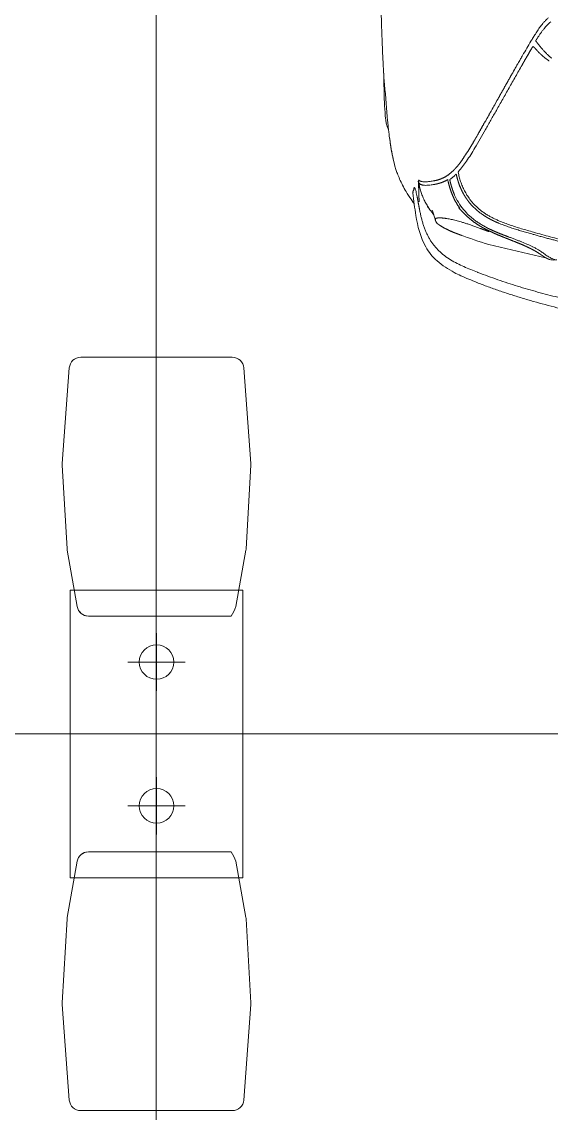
# Model space of a CAD drawing. Extents: x -1286 to 34975, y -230 to 6637.
# Drawn here: x 33551.1 to 33643.1, y 1841.1 to 2030.9 of the extents above; entities that cross this region are included whole.
import ezdxf
from ezdxf.xclip import XClip

# ---------------------------------------------------------------- set-up
doc = ezdxf.new("R2010")
doc.units = 0
doc.header["$LTSCALE"] = 20
doc.header["$XCLIPFRAME"] = 0
doc.layers.get('0').update_dxf_attribs({"color": 9, "lineweight": 9})
for name, color, linetype, lineweight in [('04', 9, 'Continuous', 9), ('06C', 9, 'Continuous', 9), ('06D', 9, 'Continuous', 9)]:
    doc.layers.add(name, color=color, linetype=linetype, lineweight=lineweight)

# ---------------------------------------------------------------- blocks, each defined once
blk = doc.blocks.new('p-araba-polo')
for p, q in [((3.7514, -0.624), (3.7743, -0.5251)), ((3.7299, -0.546), (3.7299, -0.546)), ((3.4392, -0.5659), (3.4392, -0.5659)), ((3.6419, -0.7275), (3.6419, -0.7275)), ((3.4804, -0.8048), (3.4804, -0.8048))]:
    blk.add_line(p, q)
at = {"flags": 128}
for points in [[(3.7308, -0.6835), (3.732, -0.6804), (3.7332, -0.6772), (3.7345, -0.6739)], [(3.6558, -0.7538), (3.6563, -0.7542), (3.6566, -0.7545), (3.6574, -0.7549)], [(3.6574, -0.7549), (3.6583, -0.7553), (3.6593, -0.7556), (3.6605, -0.7556)]]:
    blk.add_lwpolyline(points, dxfattribs=at)
for points, degree, knots in [([(3.8968, 0), (3.8968, -0.0121), (3.8967, -0.0363), (3.8959, -0.0725), (3.8947, -0.1088), (3.893, -0.145), (3.8908, -0.1812), (3.888, -0.2174), (3.8847, -0.2535), (3.8808, -0.2896), (3.8764, -0.3256), (3.8712, -0.3615), (3.8654, -0.3973), (3.8588, -0.4329), (3.8515, -0.4685), (3.8433, -0.5038), (3.8341, -0.5389), (3.824, -0.5737), (3.8128, -0.6082), (3.8043, -0.6309), (3.8001, -0.6422)], 3, [0, 0, 0, 0, 0.055558, 0.111113, 0.166668, 0.222224, 0.277781, 0.333337, 0.388894, 0.44445, 0.500005, 0.55556, 0.611116, 0.666671, 0.722227, 0.777783, 0.833339, 0.888892, 0.944445, 1, 1, 1, 1]), ([(3.8174, -0.6444), (3.8199, -0.638), (3.8249, -0.6251), (3.8318, -0.6056), (3.8384, -0.5859), (3.8446, -0.566), (3.8505, -0.5459), (3.856, -0.5257), (3.8613, -0.5053), (3.8662, -0.4849), (3.8708, -0.4643), (3.8752, -0.4435), (3.8792, -0.4228), (3.883, -0.4019), (3.8866, -0.3809), (3.8899, -0.3599), (3.893, -0.3389), (3.8958, -0.3178), (3.8985, -0.2966), (3.9009, -0.2755), (3.9031, -0.2543), (3.9051, -0.2331), (3.9069, -0.2119), (3.9086, -0.1907), (3.91, -0.1695), (3.9113, -0.1483), (3.9123, -0.1271), (3.9133, -0.1059), (3.914, -0.0847), (3.9146, -0.0635), (3.915, -0.0423), (3.9152, -0.0212), (3.9153, -0.007), (3.9153, 0)], 3, [0, 0, 0, 0, 0.031503, 0.063111, 0.094824, 0.126637, 0.158547, 0.190546, 0.222628, 0.254786, 0.287011, 0.319297, 0.351636, 0.384021, 0.416445, 0.448899, 0.481372, 0.513858, 0.546357, 0.578861, 0.611362, 0.643854, 0.676332, 0.708795, 0.741239, 0.773662, 0.806063, 0.838441, 0.870794, 0.903125, 0.935433, 0.967723, 1, 1, 1, 1]), ([(3.7299, -0.546), (3.7326, -0.5363), (3.7381, -0.5169), (3.7456, -0.4876), (3.7529, -0.4583), (3.7597, -0.4288), (3.7661, -0.3992), (3.7721, -0.3696), (3.7777, -0.3398), (3.7828, -0.31), (3.7875, -0.2801), (3.7918, -0.2501), (3.7957, -0.2201), (3.7992, -0.19), (3.8022, -0.1598), (3.8038, -0.1397), (3.8047, -0.1296)], 3, [0, 0, 0, 0, 0.071461, 0.142913, 0.214376, 0.285822, 0.357282, 0.428734, 0.500167, 0.571583, 0.64299, 0.714393, 0.785796, 0.857198, 0.928599, 1, 1, 1, 1]), ([(3.7735, -0.5185), (3.774, -0.5176), (3.7749, -0.5159), (3.7763, -0.5127), (3.777, -0.5104), (3.7773, -0.5088)], 3, [0, 0, 0, 0, 0.253002, 0.505984, 1, 1, 1, 1]), ([(3.3572, -0.5202), (3.3577, -0.5208), (3.3587, -0.522), (3.3608, -0.5242), (3.3635, -0.5269), (3.367, -0.5299), (3.3705, -0.5327), (3.3741, -0.5354), (3.379, -0.5388), (3.3828, -0.5413), (3.3853, -0.5429)], 3, [0, 0, 0, 0, 0.060335, 0.124578, 0.249278, 0.374233, 0.499321, 0.624409, 0.749543, 1, 1, 1, 1]), ([(3.3918, -0.5389), (3.3904, -0.5381), (3.3878, -0.5363), (3.3839, -0.5336), (3.38, -0.5308), (3.3763, -0.528), (3.3729, -0.5252), (3.3698, -0.5223), (3.3668, -0.5193), (3.365, -0.517), (3.3641, -0.5159)], 3, [0, 0, 0, 0, 0.135189, 0.270177, 0.404927, 0.539624, 0.654876, 0.770059, 0.885089, 1, 1, 1, 1]), ([(3.4273, -0.5145), (3.4262, -0.5159), (3.4239, -0.5188), (3.4208, -0.522), (3.4183, -0.5245), (3.4164, -0.5263), (3.4145, -0.5281), (3.4126, -0.5298), (3.4107, -0.5315), (3.4088, -0.5331), (3.4068, -0.5347), (3.4049, -0.5363), (3.403, -0.5378), (3.4015, -0.539), (3.4005, -0.5397), (3.4, -0.5401), (3.3996, -0.5405), (3.3991, -0.5408), (3.3986, -0.5412), (3.3981, -0.5416), (3.3976, -0.542), (3.3973, -0.5422), (3.3971, -0.5423)], 3, [0, 0, 0, 0, 0.127806, 0.254933, 0.318226, 0.381331, 0.444235, 0.506923, 0.569381, 0.631599, 0.69357, 0.755292, 0.816773, 0.878031, 0.893313, 0.908584, 0.923844, 0.939093, 0.954332, 0.969563, 0.984785, 1, 1, 1, 1]), ([(3.767, -0.5281), (3.7664, -0.5289), (3.7652, -0.5307), (3.763, -0.5338), (3.7607, -0.5375), (3.7581, -0.5419), (3.7563, -0.5454), (3.7554, -0.5472)], 3, [0, 0, 0, 0, 0.200624, 0.400934, 0.600937, 0.800584, 1, 1, 1, 1]), ([(3.7735, -0.5185), (3.773, -0.5194), (3.7719, -0.5212), (3.7697, -0.5243), (3.7679, -0.5268), (3.767, -0.5281)], 3, [0, 0, 0, 0, 0.333348, 0.666684, 1, 1, 1, 1]), ([(3.3853, -0.5429), (3.3873, -0.5442), (3.3915, -0.5467), (3.3997, -0.5518), (3.4101, -0.5579), (3.4204, -0.5638), (3.4274, -0.5679), (3.4315, -0.5702), (3.4335, -0.5714), (3.4347, -0.5721)], 3, [0, 0, 0, 0, 0.124906, 0.24985, 0.49985, 0.749925, 0.874966, 0.92498, 1, 1, 1, 1]), ([(3.403, -0.5378), (3.403, -0.5378), (3.403, -0.5378), (3.403, -0.5378), (3.403, -0.5378), (3.403, -0.5378), (3.403, -0.5378)], 3, [0, 0, 0, 0, 1, 1, 1, 1, 1, 1, 1]), ([(3.403, -0.5378), (3.403, -0.5378), (3.403, -0.5378), (3.403, -0.5378), (3.403, -0.5378), (3.403, -0.5378), (3.403, -0.5378), (3.403, -0.5378), (3.403, -0.5378), (3.403, -0.5378), (3.403, -0.5378), (3.403, -0.5378), (3.403, -0.5378), (3.403, -0.5378), (3.403, -0.5378)], 7, [0, 0, 0, 0, 0, 0, 0, 0, 1, 1, 1, 1, 1, 1, 1, 1, 1, 1, 1, 1, 1, 1, 1]), ([(3.4092, -0.5441), (3.4087, -0.5445), (3.4078, -0.5452), (3.4071, -0.5465), (3.4076, -0.5476), (3.4085, -0.5481), (3.4089, -0.5484)], 3, [0, 0, 0, 0, 0.263807, 0.500052, 0.736261, 1, 1, 1, 1]), ([(3.4089, -0.5484), (3.414, -0.5514), (3.4241, -0.5573), (3.4341, -0.563), (3.4392, -0.5659)], 3, [0, 0, 0, 0, 0.499997, 1, 1, 1, 1]), ([(3.7106, -0.6052), (3.7118, -0.6022), (3.7143, -0.5961), (3.7176, -0.5868), (3.7208, -0.5771), (3.7239, -0.567), (3.7269, -0.5566), (3.7289, -0.5496), (3.7299, -0.546)], 3, [0, 0, 0, 0, 0.155616, 0.31525, 0.479141, 0.64759, 0.821014, 1, 1, 1, 1]), ([(3.7141, -0.6071), (3.7152, -0.6043), (3.7175, -0.5987), (3.7205, -0.5902), (3.7234, -0.5816), (3.7261, -0.573), (3.7287, -0.5643), (3.7312, -0.5556), (3.7328, -0.5498), (3.7337, -0.5469)], 3, [0, 0, 0, 0, 0.14264, 0.285361, 0.428172, 0.571059, 0.714003, 0.856988, 1, 1, 1, 1]), ([(3.4212, -0.5643), (3.4212, -0.5643), (3.4212, -0.5643), (3.4212, -0.5643), (3.4212, -0.5643), (3.4212, -0.5643), (3.4212, -0.5643)], 3, [0, 0, 0, 0, 1, 1, 1, 1, 1, 1, 1]), ([(3.4212, -0.5643), (3.4212, -0.5643), (3.4212, -0.5643), (3.4212, -0.5643), (3.4212, -0.5643), (3.4212, -0.5643), (3.4212, -0.5643)], 3, [0, 0, 0, 0, 1, 1, 1, 1, 1, 1, 1]), ([(3.4392, -0.5659), (3.4459, -0.5697), (3.4593, -0.5774), (3.4791, -0.5886), (3.4988, -0.5997), (3.5116, -0.607), (3.5181, -0.6106)], 3, [0, 0, 0, 0, 0.250005, 0.499995, 0.750003, 1, 1, 1, 1]), ([(3.7468, -0.5666), (3.7461, -0.5684), (3.7447, -0.5719), (3.7426, -0.5774), (3.7405, -0.583), (3.7391, -0.5868), (3.7384, -0.5887)], 3, [0, 0, 0, 0, 0.249816, 0.499724, 0.749781, 1, 1, 1, 1]), ([(3.4347, -0.5721), (3.4414, -0.5759), (3.4547, -0.5834), (3.4744, -0.5945), (3.4939, -0.6055), (3.5066, -0.6127), (3.513, -0.6162)], 3, [0, 0, 0, 0, 0.250088, 0.500081, 0.750046, 1, 1, 1, 1]), ([(3.6746, -0.6553), (3.6762, -0.654), (3.6794, -0.6513), (3.6839, -0.647), (3.6882, -0.6424), (3.6922, -0.6376), (3.6959, -0.6326), (3.6993, -0.6274), (3.7024, -0.622), (3.7054, -0.6165), (3.7081, -0.6109), (3.7098, -0.6071), (3.7106, -0.6052)], 3, [0, 0, 0, 0, 0.099992, 0.199992, 0.299988, 0.399982, 0.499978, 0.599981, 0.699987, 0.79999, 0.899989, 1, 1, 1, 1]), ([(3.513, -0.6162), (3.5186, -0.6194), (3.5299, -0.6257), (3.5464, -0.6351), (3.5626, -0.6443), (3.573, -0.6504), (3.5782, -0.6534)], 3, [0, 0, 0, 0, 0.250068, 0.500042, 0.750043, 1, 1, 1, 1]), ([(3.5181, -0.6106), (3.5237, -0.6138), (3.535, -0.6202), (3.5515, -0.6295), (3.5678, -0.6388), (3.5782, -0.6449), (3.5834, -0.648)], 3, [0, 0, 0, 0, 0.250003, 0.500002, 0.750004, 1, 1, 1, 1]), ([(3.7233, -0.6248), (3.7222, -0.6269), (3.72, -0.6311), (3.7164, -0.6372), (3.7126, -0.6433), (3.7098, -0.6471), (3.7084, -0.649)], 3, [0, 0, 0, 0, 0.250171, 0.500217, 0.75015, 1, 1, 1, 1]), ([(3.6769, -0.6587), (3.6787, -0.6573), (3.6822, -0.6544), (3.6872, -0.6496), (3.6918, -0.6446), (3.6961, -0.6393), (3.6987, -0.6355), (3.7, -0.6336)], 3, [0, 0, 0, 0, 0.199996, 0.399992, 0.599991, 0.799994, 1, 1, 1, 1]), ([(3.7233, -0.6387), (3.7225, -0.6408), (3.7209, -0.645), (3.7187, -0.6513), (3.7166, -0.6574), (3.7147, -0.6635), (3.7135, -0.6673), (3.7129, -0.6693)], 3, [0, 0, 0, 0, 0.200275, 0.400507, 0.60049, 0.800241, 1, 1, 1, 1]), ([(3.7997, -0.6433), (3.7981, -0.6473), (3.7949, -0.6553), (3.7899, -0.6672), (3.7844, -0.6789), (3.7781, -0.6903), (3.7708, -0.7011), (3.765, -0.7075), (3.7621, -0.7107)], 3, [0, 0, 0, 0, 0.166182, 0.332514, 0.49905, 0.665821, 0.832816, 1, 1, 1, 1]), ([(3.7799, -0.7136), (3.7879, -0.7046), (3.7968, -0.6908), (3.8082, -0.6672), (3.8136, -0.654), (3.8172, -0.6448)], 3, [0, 0, 0, 0, 0.458817, 0.622395, 1, 1, 1, 1]), ([(3.5782, -0.6534), (3.5821, -0.6558), (3.5899, -0.6605), (3.5971, -0.6652), (3.6007, -0.6676)], 3, [0, 0, 0, 0, 0.500144, 1, 1, 1, 1]), ([(3.5834, -0.648), (3.5874, -0.6504), (3.5954, -0.6552), (3.6027, -0.66), (3.6063, -0.6624)], 3, [0, 0, 0, 0, 0.500076, 1, 1, 1, 1]), ([(3.6063, -0.6624), (3.6096, -0.6647), (3.6161, -0.6692), (3.6216, -0.6739), (3.6243, -0.6762)], 3, [0, 0, 0, 0, 0.500136, 1, 1, 1, 1]), ([(3.6278, -0.6766), (3.6305, -0.676), (3.6359, -0.6747), (3.644, -0.6721), (3.652, -0.6689), (3.6599, -0.6651), (3.6675, -0.6606), (3.6722, -0.6571), (3.6746, -0.6553)], 3, [0, 0, 0, 0, 0.159308, 0.322994, 0.489699, 0.658429, 0.828591, 1, 1, 1, 1]), ([(3.7084, -0.649), (3.7071, -0.6507), (3.7044, -0.6541), (3.7001, -0.6589), (3.6955, -0.6634), (3.6922, -0.6662), (3.6906, -0.6677)], 3, [0, 0, 0, 0, 0.250005, 0.500006, 0.750004, 1, 1, 1, 1]), ([(3.6243, -0.6762), (3.6245, -0.6764), (3.6249, -0.6768), (3.6263, -0.6769), (3.6273, -0.6767), (3.6278, -0.6766)], 3, [0, 0, 0, 0, 0.33657, 0.664105, 1, 1, 1, 1]), ([(3.6289, -0.6804), (3.631, -0.6799), (3.6352, -0.679), (3.6415, -0.6772), (3.6476, -0.6751), (3.6516, -0.6734), (3.6536, -0.6726)], 3, [0, 0, 0, 0, 0.250006, 0.500007, 0.750006, 1, 1, 1, 1]), ([(3.6843, -0.6769), (3.685, -0.6764), (3.6864, -0.6754), (3.6877, -0.6744), (3.6884, -0.6739)], 3, [0, 0, 0, 0, 0.500012, 1, 1, 1, 1]), ([(3.7129, -0.6693), (3.7124, -0.6709), (3.7114, -0.674), (3.7102, -0.6786), (3.709, -0.6829), (3.708, -0.6871), (3.7072, -0.691), (3.7065, -0.6948), (3.7062, -0.697), (3.706, -0.6982)], 3, [0, 0, 0, 0, 0.143178, 0.285809, 0.428387, 0.571114, 0.714004, 0.856981, 1, 1, 1, 1]), ([(3.7311, -0.6828), (3.7305, -0.6842), (3.7293, -0.687), (3.7276, -0.691), (3.7259, -0.6947), (3.7243, -0.6981), (3.7227, -0.7012), (3.7212, -0.7039), (3.7197, -0.7063), (3.7188, -0.7076), (3.7184, -0.7083)], 3, [0, 0, 0, 0, 0.125001, 0.250002, 0.375002, 0.500002, 0.625002, 0.750002, 0.875001, 1, 1, 1, 1]), ([(3.7349, -0.6727), (3.7343, -0.6745), (3.733, -0.6779), (3.7317, -0.6811), (3.7311, -0.6828)], 3, [0, 0, 0, 0, 0.495547, 1, 1, 1, 1]), ([(3.6381, -0.6911), (3.6372, -0.6899), (3.6354, -0.6874), (3.6331, -0.6849), (3.632, -0.6836)], 3, [0, 0, 0, 0, 0.500029, 1, 1, 1, 1]), ([(3.706, -0.6982), (3.706, -0.6982), (3.706, -0.6982), (3.706, -0.6982), (3.706, -0.6982), (3.706, -0.6982), (3.706, -0.6982)], 3, [0, 0, 0, 0, 1, 1, 1, 1.000001, 1.000001, 1.000001, 1.000001]), ([(3.6409, -0.7204), (3.6411, -0.7217), (3.6415, -0.7242), (3.6417, -0.7264), (3.6419, -0.7275)], 3, [0, 0, 0, 0, 0.500012, 1, 1, 1, 1]), ([(3.6479, -0.7254), (3.6478, -0.7244), (3.6475, -0.7224), (3.6472, -0.72), (3.647, -0.7189)], 3, [0, 0, 0, 0, 0.499774, 1, 1, 1, 1]), ([(3.6848, -0.7302), (3.6849, -0.7301), (3.6905, -0.7267), (3.695, -0.7233), (3.6988, -0.7202), (3.6995, -0.7196)], 3, [0, 0, 0, 0, 0.284317, 0.878632, 1, 1, 1, 1]), ([(3.7009, -0.7505), (3.7197, -0.7475), (3.7493, -0.7404), (3.773, -0.7216), (3.7799, -0.7136)], 3, [0, 0, 0, 0, 0.646551, 1, 1, 1, 1]), ([(3.7056, -0.7145), (3.7057, -0.7149), (3.7061, -0.7158), (3.7068, -0.7165), (3.7077, -0.7169), (3.7085, -0.7168), (3.709, -0.7167), (3.7091, -0.7166)], 3, [0, 0, 0, 0, 0.235288, 0.470581, 0.705875, 0.941175, 1, 1, 1, 1]), ([(3.7089, -0.7167), (3.7101, -0.7164), (3.7141, -0.7146), (3.7152, -0.7128), (3.7174, -0.7102)], 3, [0, 0, 0, 0, 0.136101, 1, 1, 1, 1]), ([(3.7621, -0.7107), (3.7607, -0.7121), (3.7579, -0.7149), (3.7533, -0.7188), (3.7485, -0.7224), (3.7436, -0.7257), (3.7384, -0.7286), (3.7331, -0.7313), (3.7294, -0.7329), (3.7276, -0.7337)], 3, [0, 0, 0, 0, 0.142965, 0.285982, 0.428979, 0.571915, 0.714754, 0.857457, 1, 1, 1, 1]), ([(3.642, -0.7397), (3.6418, -0.7402), (3.6416, -0.7414), (3.6411, -0.7429), (3.6404, -0.7444), (3.6396, -0.7453), (3.6392, -0.7457)], 3, [0, 0, 0, 0, 0.221287, 0.461031, 0.720285, 1, 1, 1, 1]), ([(3.6419, -0.7275), (3.642, -0.7284), (3.6422, -0.7303), (3.6423, -0.7328), (3.6424, -0.7353), (3.6423, -0.7376), (3.6421, -0.739), (3.642, -0.7397)], 3, [0, 0, 0, 0, 0.160277, 0.337825, 0.535128, 0.754926, 1, 1, 1, 1]), ([(3.6431, -0.7458), (3.6458, -0.7452), (3.6511, -0.7441), (3.659, -0.742), (3.6667, -0.7393), (3.6742, -0.7361), (3.6815, -0.7323), (3.6868, -0.729), (3.6897, -0.727), (3.6903, -0.7266)], 3, [0, 0, 0, 0, 0.158644, 0.317513, 0.476648, 0.636014, 0.795575, 0.955312, 1, 1, 1, 1]), ([(3.6454, -0.7442), (3.6457, -0.7438), (3.6464, -0.743), (3.6472, -0.7415), (3.6477, -0.7399), (3.648, -0.7386), (3.6481, -0.7379)], 3, [0, 0, 0, 0, 0.25, 0.5, 0.75, 1, 1, 1, 1]), ([(3.6481, -0.7379), (3.6483, -0.7365), (3.6487, -0.7335), (3.6482, -0.7285), (3.648, -0.7261)], 3, [0, 0, 0, 0, 0.499729, 1, 1, 1, 1]), ([(3.6797, -0.7331), (3.6797, -0.7331), (3.6797, -0.7331), (3.6797, -0.7331), (3.6797, -0.7331), (3.6797, -0.7331), (3.6797, -0.7331), (3.6797, -0.7331), (3.6797, -0.7331), (3.6797, -0.7331), (3.6797, -0.7331), (3.6797, -0.7331), (3.6797, -0.7331)], 6, [0, 0, 0, 0, 0, 0, 0, 1, 1, 1, 1, 1, 1, 1, 1, 1, 1, 1, 1, 1]), ([(3.6797, -0.7331), (3.6797, -0.7331), (3.6797, -0.7331), (3.6797, -0.7331), (3.6797, -0.7331), (3.6797, -0.7331), (3.6797, -0.7331), (3.6797, -0.7331), (3.6797, -0.7331), (3.6797, -0.7331), (3.6797, -0.7331), (3.6797, -0.7331), (3.6797, -0.7331)], 6, [0, 0, 0, 0, 0, 0, 0, 1, 1, 1, 1, 1, 1, 1, 1, 1, 1, 1, 1, 1]), ([(3.7276, -0.7337), (3.7256, -0.7345), (3.7215, -0.7361), (3.7152, -0.7382), (3.7088, -0.7401), (3.7024, -0.7417), (3.6959, -0.7431), (3.6916, -0.744), (3.6894, -0.7444)], 3, [0, 0, 0, 0, 0.166659, 0.333321, 0.499987, 0.666656, 0.833327, 1, 1, 1, 1]), ([(3.7312, -0.7322), (3.7312, -0.7322), (3.7312, -0.7322), (3.7312, -0.7322), (3.7312, -0.7322), (3.7312, -0.7322), (3.7312, -0.7322), (3.7312, -0.7322), (3.7312, -0.7322)], 3, [0, 0, 0, 0, 0.25, 0.5, 1, 1, 1, 1, 1, 1, 1]), ([(3.63, -0.7819), (3.6367, -0.7793), (3.6464, -0.775), (3.6606, -0.7668), (3.6723, -0.7592), (3.6777, -0.7555), (3.6807, -0.7535), (3.6809, -0.7534)], 3, [0, 0, 0, 0, 0.436591, 0.634385, 0.751254, 0.983784, 1, 1, 1, 1]), ([(3.6423, -0.746), (3.6423, -0.746), (3.6424, -0.7459), (3.6429, -0.7458), (3.6431, -0.7458)], 3, [0, 0, 0, 0, 0.500528, 1, 1, 1, 1]), ([(3.6442, -0.7453), (3.6444, -0.7451), (3.6449, -0.7448), (3.6452, -0.7444), (3.6454, -0.7442)], 3, [0, 0, 0, 0, 0.499449, 1, 1, 1, 1]), ([(3.6446, -0.7452), (3.6444, -0.7453), (3.6442, -0.7453), (3.6442, -0.7453), (3.6442, -0.7453)], 3, [0, 0, 0, 0, 0.4918, 1, 1, 1, 1]), ([(3.6684, -0.7483), (3.6668, -0.7486), (3.6637, -0.7493), (3.6595, -0.7502), (3.6562, -0.7511), (3.6538, -0.752), (3.6529, -0.7524), (3.6525, -0.7527)], 3, [0, 0, 0, 0, 0.243786, 0.487231, 0.658342, 0.829202, 1, 1, 1, 1]), ([(3.6589, -0.7419), (3.6589, -0.7419), (3.6589, -0.7419), (3.6589, -0.7419), (3.6589, -0.7419), (3.6589, -0.7419), (3.6589, -0.7419)], 3, [0, 0, 0, 0, 1, 1, 1, 1.000001, 1.000001, 1.000001, 1.000001]), ([(3.6621, -0.7555), (3.6621, -0.7555), (3.6621, -0.7555), (3.6621, -0.7555), (3.6621, -0.7555), (3.6621, -0.7555), (3.6621, -0.7555), (3.6621, -0.7555), (3.6621, -0.7555), (3.6621, -0.7555), (3.6621, -0.7555)], 5, [0, 0, 0, 0, 0, 0, 1, 1, 1, 1, 1, 1, 1, 1, 1, 1, 1]), ([(3.6634, -0.7404), (3.6634, -0.7404), (3.6634, -0.7404), (3.6634, -0.7404), (3.6634, -0.7404), (3.6634, -0.7404), (3.6634, -0.7404), (3.6634, -0.7404), (3.6634, -0.7404), (3.6634, -0.7404), (3.6634, -0.7404), (3.6634, -0.7404), (3.6634, -0.7404), (3.6634, -0.7404), (3.6634, -0.7404)], 7, [0, 0, 0, 0, 0, 0, 0, 0, 1, 1, 1, 1, 1, 1, 1, 1.000001, 1.000001, 1.000001, 1.000001, 1.000001, 1.000001, 1.000001, 1.000001]), ([(3.4924, -0.8031), (3.496, -0.8029), (3.5031, -0.8024), (3.5136, -0.8016), (3.5237, -0.8008), (3.5336, -0.8), (3.5432, -0.799), (3.5524, -0.798), (3.5613, -0.797), (3.5699, -0.7958), (3.5781, -0.7946), (3.5859, -0.7933), (3.5934, -0.7919), (3.5988, -0.7908), (3.6016, -0.7902), (3.6022, -0.7901)], 3, [0, 0, 0, 0, 0.08164, 0.163278, 0.244914, 0.326547, 0.408179, 0.489811, 0.571441, 0.653071, 0.734702, 0.816332, 0.897962, 0.979592, 1, 1, 1, 1]), ([(3.5624, -0.7968), (3.5668, -0.7962), (3.5918, -0.7928), (3.6137, -0.7881), (3.6286, -0.7825), (3.63, -0.7819)], 3, [0, 0, 0, 0, 0.15043, 0.932957, 1, 1, 1, 1]), ([(3.46, -0.8061), (3.4566, -0.8063), (3.4499, -0.8067), (3.4362, -0.8075), (3.4129, -0.8086), (3.3796, -0.8099), (3.339, -0.8111), (3.2984, -0.812), (3.2603, -0.8127), (3.226, -0.8131), (3.193, -0.8134), (3.1656, -0.8135), (3.1487, -0.8134), (3.1435, -0.8134)], 3, [0, 0, 0, 0, 0.03531, 0.070597, 0.141114, 0.269195, 0.390859, 0.518959, 0.640794, 0.737038, 0.833171, 0.948447, 1, 1, 1, 1]), ([(3.4534, -0.8065), (3.4733, -0.8062), (3.5024, -0.8054), (3.5233, -0.8042), (3.533, -0.8032), (3.5394, -0.8022), (3.5462, -0.8005), (3.5507, -0.7987), (3.5521, -0.7981)], 3, [0, 0, 0, 0, 0.418831, 0.714948, 0.835581, 0.907738, 0.972168, 1, 1, 1, 1]), ([(3.4649, -0.8058), (3.4648, -0.8058), (3.4647, -0.8058), (3.4648, -0.8058), (3.4649, -0.8058)], 3, [0, 0, 0, 0, 0.506131, 1, 1, 1, 1]), ([(3.4649, -0.8058), (3.4695, -0.8055), (3.4787, -0.8047), (3.4878, -0.8037), (3.4924, -0.8031)], 3, [0, 0, 0, 0, 0.500005, 1, 1, 1, 1])]:
    blk.add_open_spline(points, degree=degree, knots=knots)
for points, degree in [([(3.7693, -0.4017), (3.7632, -0.431), (3.7565, -0.4602), (3.7494, -0.4892), (3.7418, -0.5181), (3.7337, -0.5469)], 5), ([(3.7778, -0.5161), (3.7787, -0.5118), (3.7785, -0.5089), (3.7779, -0.5057)], 3), ([(3.4092, -0.5441), (3.4141, -0.54), (3.4191, -0.5353), (3.4238, -0.5303), (3.4281, -0.5248), (3.432, -0.5191)], 5), ([(3.7743, -0.5251), (3.7733, -0.527), (3.772, -0.529), (3.7705, -0.531), (3.7688, -0.5334), (3.7668, -0.5363), (3.7644, -0.5402)], 6), ([(3.7666, -0.5287), (3.7667, -0.5287), (3.7667, -0.5287), (3.7667, -0.5286), (3.7667, -0.5286), (3.7667, -0.5286), (3.7667, -0.5286)], 6), ([(3.7666, -0.5287), (3.7666, -0.5287), (3.7666, -0.5287), (3.7666, -0.5287), (3.7666, -0.5287), (3.7666, -0.5287), (3.7666, -0.5287)], 6), ([(3.7775, -0.5177), (3.7771, -0.5191), (3.7766, -0.5206), (3.776, -0.522), (3.7752, -0.5235), (3.7743, -0.5251)], 5), ([(3.7775, -0.5177), (3.7775, -0.5174), (3.7776, -0.5171), (3.7777, -0.5169)], 3), ([(3.3918, -0.5389), (3.3927, -0.5395), (3.3935, -0.5401), (3.3944, -0.5406), (3.3953, -0.5412), (3.3962, -0.5418), (3.3971, -0.5423)], 6), ([(3.3971, -0.5423), (3.3972, -0.5424), (3.3972, -0.5424), (3.3973, -0.5424)], 3), ([(3.3973, -0.5424), (3.3972, -0.5424), (3.3972, -0.5424), (3.3972, -0.5424), (3.3972, -0.5424), (3.3972, -0.5423), (3.3971, -0.5423)], 6), ([(3.4392, -0.5659), (3.4349, -0.5635), (3.4306, -0.561), (3.4262, -0.5585), (3.4219, -0.556), (3.4176, -0.5535), (3.4133, -0.551), (3.4089, -0.5484)], 7), ([(3.7644, -0.5402), (3.7622, -0.5439), (3.7597, -0.5484), (3.7569, -0.5538), (3.7539, -0.5602), (3.7508, -0.5674), (3.7478, -0.5751), (3.7446, -0.5831)], 7), ([(3.7468, -0.5668), (3.7497, -0.5596), (3.7526, -0.5529), (3.7553, -0.5475)], 3), ([(3.7549, -0.5478), (3.755, -0.5478), (3.755, -0.5477), (3.755, -0.5477), (3.755, -0.5477), (3.755, -0.5477), (3.7551, -0.5477)], 6), ([(3.7551, -0.5477), (3.7552, -0.5477), (3.7552, -0.5476), (3.7553, -0.5475), (3.7553, -0.5474), (3.7554, -0.5473), (3.7554, -0.5472)], 6), ([(3.412, -0.559), (3.412, -0.559), (3.412, -0.559), (3.412, -0.559)], 3), ([(3.412, -0.559), (3.412, -0.559), (3.412, -0.559), (3.412, -0.559), (3.412, -0.559), (3.412, -0.559)], 5), ([(3.7464, -0.567), (3.7465, -0.567), (3.7465, -0.567), (3.7465, -0.567), (3.7465, -0.567), (3.7465, -0.567), (3.7466, -0.567)], 6), ([(3.7466, -0.567), (3.7467, -0.5669), (3.7467, -0.5669), (3.7468, -0.5668), (3.7468, -0.5668), (3.7468, -0.5667), (3.7468, -0.5666)], 6), ([(3.513, -0.6162), (3.4939, -0.6055), (3.4745, -0.5946), (3.4547, -0.5835), (3.4347, -0.5721)], 4), ([(3.4561, -0.5842), (3.4561, -0.5842), (3.4561, -0.5842), (3.4561, -0.5842)], 3), ([(3.4561, -0.5842), (3.4561, -0.5842), (3.4561, -0.5842), (3.4561, -0.5842), (3.4561, -0.5842), (3.4561, -0.5842)], 5), ([(3.7446, -0.5831), (3.742, -0.5897), (3.7394, -0.5965), (3.7366, -0.6034), (3.7337, -0.6103), (3.7306, -0.6172), (3.7273, -0.624)], 6), ([(3.7141, -0.6071), (3.7117, -0.6126), (3.7092, -0.6181), (3.7064, -0.6235), (3.7034, -0.6286), (3.7, -0.6336)], 5), ([(3.7233, -0.6248), (3.7268, -0.6177), (3.73, -0.6105), (3.7329, -0.6032), (3.7357, -0.5959), (3.7384, -0.5887)], 5), ([(3.7382, -0.5889), (3.7383, -0.5889), (3.7384, -0.5889), (3.7384, -0.5889), (3.7384, -0.5888), (3.7384, -0.5888), (3.7384, -0.5887)], 6), ([(3.5782, -0.6534), (3.5628, -0.6443), (3.5465, -0.6352), (3.5299, -0.6258), (3.513, -0.6162)], 4), ([(3.7273, -0.624), (3.7257, -0.6274), (3.7239, -0.6308), (3.7222, -0.6341), (3.7203, -0.6374), (3.7183, -0.6407)], 5), ([(3.7289, -0.624), (3.7277, -0.627), (3.7266, -0.63), (3.7255, -0.633), (3.7244, -0.6358), (3.7233, -0.6387)], 5), ([(3.7289, -0.624), (3.7277, -0.627), (3.7266, -0.63), (3.7255, -0.633), (3.7244, -0.6358), (3.7233, -0.6387)], 5), ([(3.7286, -0.624), (3.7282, -0.624), (3.7277, -0.624), (3.7273, -0.624)], 3), ([(3.7286, -0.624), (3.7283, -0.624), (3.7281, -0.624), (3.7278, -0.624), (3.7276, -0.624), (3.7273, -0.624)], 5), ([(3.7289, -0.624), (3.7289, -0.624), (3.7288, -0.624), (3.7288, -0.624), (3.7287, -0.624), (3.7286, -0.624), (3.7286, -0.624)], 6), ([(3.7289, -0.624), (3.7288, -0.624), (3.7287, -0.624), (3.7286, -0.624)], 3), ([(3.7346, -0.6735), (3.7406, -0.6572), (3.7462, -0.6408), (3.7514, -0.624)], 3), ([(3.6871, -0.6763), (3.6934, -0.6709), (3.7003, -0.6645), (3.7071, -0.657), (3.7131, -0.649), (3.7183, -0.6407)], 5), ([(3.7997, -0.6433), (3.7998, -0.6429), (3.7999, -0.6426), (3.8001, -0.6422)], 3), ([(3.8001, -0.6422), (3.7999, -0.6426), (3.7998, -0.6429), (3.7997, -0.6433)], 3), ([(3.8175, -0.6441), (3.8175, -0.6442), (3.8175, -0.6443), (3.8175, -0.6443), (3.8174, -0.6444)], 4), ([(3.8174, -0.6444), (3.8174, -0.6444), (3.8175, -0.6443), (3.8175, -0.6442), (3.8175, -0.6442)], 4), ([(3.6769, -0.6587), (3.6748, -0.6604), (3.6726, -0.662), (3.6704, -0.6636), (3.6681, -0.665), (3.6657, -0.6664)], 5), ([(3.708, -0.649), (3.708, -0.649), (3.7081, -0.6491), (3.7081, -0.6491), (3.7082, -0.6491), (3.7082, -0.6491), (3.7082, -0.6491)], 6), ([(3.7082, -0.6491), (3.7083, -0.6492), (3.7084, -0.6492), (3.7084, -0.6492), (3.7084, -0.6491), (3.7084, -0.6491), (3.7084, -0.649)], 6), ([(3.6246, -0.6873), (3.62, -0.6823), (3.6144, -0.6773), (3.6078, -0.6724), (3.6007, -0.6676)], 4), ([(3.6536, -0.6726), (3.6489, -0.6747), (3.644, -0.6765), (3.639, -0.678), (3.634, -0.6793), (3.6289, -0.6804)], 5), ([(3.6289, -0.6804), (3.6292, -0.6807), (3.6295, -0.6811), (3.6299, -0.6814), (3.6302, -0.6817), (3.6305, -0.682)], 5), ([(3.629, -0.6763), (3.629, -0.6763), (3.629, -0.6763), (3.629, -0.6763), (3.629, -0.6763), (3.629, -0.6763), (3.629, -0.6763)], 6), ([(3.629, -0.6763), (3.629, -0.6763), (3.629, -0.6763), (3.629, -0.6763), (3.629, -0.6763), (3.629, -0.6763), (3.629, -0.6763), (3.629, -0.6763)], 7), ([(3.629, -0.6763), (3.629, -0.6763), (3.629, -0.6763), (3.629, -0.6763), (3.629, -0.6763)], 4), ([(3.629, -0.6763), (3.629, -0.6763), (3.629, -0.6763), (3.629, -0.6763), (3.629, -0.6763)], 4), ([(3.6305, -0.682), (3.6308, -0.6823), (3.6311, -0.6827), (3.6314, -0.683), (3.6317, -0.6833), (3.632, -0.6836)], 5), ([(3.6843, -0.6769), (3.676, -0.6824), (3.6671, -0.687), (3.6578, -0.6905), (3.6482, -0.6931), (3.6385, -0.6952)], 5), ([(3.6657, -0.6664), (3.6634, -0.6678), (3.661, -0.6691), (3.6586, -0.6703), (3.6561, -0.6715), (3.6536, -0.6726)], 5), ([(3.6642, -0.6837), (3.6737, -0.6797), (3.6827, -0.6743), (3.6906, -0.6678)], 3), ([(3.6884, -0.6739), (3.6876, -0.6745), (3.6868, -0.6751), (3.6859, -0.6757), (3.6851, -0.6763), (3.6843, -0.6769)], 5), ([(3.6905, -0.6677), (3.6906, -0.6677), (3.6906, -0.6678), (3.6906, -0.6678), (3.6906, -0.6678), (3.6906, -0.6677), (3.6906, -0.6677)], 6), ([(3.7184, -0.7083), (3.7205, -0.7053), (3.7229, -0.7012), (3.7256, -0.6959), (3.7283, -0.6897), (3.7311, -0.6828)], 5), ([(3.7311, -0.6828), (3.731, -0.683), (3.7309, -0.6833), (3.7307, -0.6836), (3.7306, -0.6839), (3.7305, -0.6842)], 5), ([(3.7311, -0.6828), (3.731, -0.683), (3.7309, -0.6833), (3.7307, -0.6836), (3.7306, -0.6839), (3.7305, -0.6842)], 5), ([(3.7311, -0.6828), (3.732, -0.6804), (3.7329, -0.678), (3.7339, -0.6755), (3.7348, -0.673), (3.7357, -0.6704)], 5), ([(3.6409, -0.7204), (3.6395, -0.7132), (3.6375, -0.7045), (3.6326, -0.6959), (3.6246, -0.6873)], 4), ([(3.632, -0.6836), (3.6327, -0.6844), (3.6334, -0.6851), (3.634, -0.6859), (3.6347, -0.6866), (3.6353, -0.6874)], 5), ([(3.6351, -0.702), (3.6351, -0.702), (3.6351, -0.702), (3.6351, -0.702)], 3), ([(3.6353, -0.6874), (3.6359, -0.6881), (3.6365, -0.6889), (3.6371, -0.6896), (3.6376, -0.6904), (3.6381, -0.6911)], 5), ([(3.6381, -0.6911), (3.6382, -0.6912), (3.6383, -0.6913), (3.6383, -0.6914), (3.6385, -0.6914), (3.6386, -0.6915), (3.6388, -0.6915)], 6), ([(3.647, -0.7189), (3.6462, -0.7147), (3.6452, -0.7101), (3.6437, -0.7052), (3.6416, -0.7003), (3.6385, -0.6952)], 5), ([(3.6388, -0.6915), (3.639, -0.6915), (3.6392, -0.6915), (3.6394, -0.6915), (3.6396, -0.6914), (3.6399, -0.6914), (3.6402, -0.6913)], 6), ([(3.6401, -0.6913), (3.6401, -0.6913), (3.6401, -0.6914), (3.6402, -0.6914), (3.6402, -0.6914), (3.6402, -0.6914), (3.6402, -0.6913)], 6), ([(3.6402, -0.6913), (3.6451, -0.6902), (3.65, -0.6889), (3.6548, -0.6874), (3.6596, -0.6856), (3.6642, -0.6837)], 5), ([(3.6641, -0.6836), (3.6642, -0.6837), (3.6642, -0.6838), (3.6642, -0.6838), (3.6642, -0.6838), (3.6642, -0.6837), (3.6642, -0.6837)], 6), ([(3.706, -0.6982), (3.7053, -0.7028), (3.705, -0.7068), (3.7049, -0.7101), (3.7051, -0.7127), (3.7056, -0.7145)], 5), ([(3.6918, -0.7222), (3.6912, -0.7225), (3.6992, -0.7195), (3.7089, -0.7167)], 3), ([(3.7056, -0.7145), (3.706, -0.7157), (3.7065, -0.7165), (3.7072, -0.7169), (3.708, -0.717), (3.709, -0.7166)], 5), ([(3.7184, -0.7083), (3.7181, -0.7089), (3.7179, -0.7094), (3.7176, -0.7099), (3.7173, -0.7104), (3.7169, -0.7108)], 5), ([(3.7184, -0.7083), (3.7181, -0.7089), (3.7179, -0.7094), (3.7176, -0.7099), (3.7173, -0.7104), (3.7169, -0.7108)], 5), ([(3.6392, -0.7457), (3.6404, -0.7445), (3.6411, -0.7432), (3.6416, -0.7416), (3.642, -0.7397)], 4), ([(3.6454, -0.7442), (3.6465, -0.743), (3.6473, -0.7416), (3.6478, -0.74), (3.6481, -0.7379)], 4), ([(3.681, -0.7324), (3.6807, -0.7326), (3.6804, -0.7328), (3.6801, -0.7329), (3.6797, -0.7331)], 4), ([(3.6871, -0.7287), (3.6865, -0.7291), (3.6859, -0.7295), (3.6853, -0.7299)], 3), ([(3.692, -0.7221), (3.6919, -0.7222), (3.6919, -0.7222), (3.6918, -0.7222)], 3), ([(3.6417, -0.7463), (3.6412, -0.7463), (3.6407, -0.7463), (3.6403, -0.746), (3.64, -0.7457)], 4), ([(3.6417, -0.7463), (3.6412, -0.7463), (3.6407, -0.7463), (3.6403, -0.746), (3.64, -0.7457)], 4), ([(3.6417, -0.7463), (3.6478, -0.746), (3.6532, -0.7455), (3.6589, -0.7454), (3.665, -0.7455), (3.6714, -0.7451), (3.6769, -0.7448)], 6), ([(3.6769, -0.7448), (3.6714, -0.7451), (3.665, -0.7455), (3.6589, -0.7454), (3.6532, -0.7455), (3.6478, -0.746), (3.6417, -0.7463)], 6), ([(3.6423, -0.746), (3.6422, -0.746), (3.6421, -0.7461), (3.642, -0.7461), (3.6419, -0.7462), (3.6417, -0.7463)], 5), ([(3.6417, -0.7463), (3.6419, -0.7462), (3.6421, -0.7461), (3.6423, -0.746)], 3), ([(3.6441, -0.7453), (3.6442, -0.7453), (3.6443, -0.7453), (3.6443, -0.7453), (3.6444, -0.7453), (3.6445, -0.7453), (3.6446, -0.7452)], 6), ([(3.6446, -0.7452), (3.6445, -0.7453), (3.6444, -0.7453), (3.6444, -0.7453), (3.6443, -0.7453), (3.6442, -0.7453), (3.6441, -0.7453)], 6), ([(3.6442, -0.7453), (3.6445, -0.7451), (3.6448, -0.7449), (3.645, -0.7447), (3.6452, -0.7445), (3.6454, -0.7442)], 5), ([(3.6446, -0.7452), (3.6444, -0.7453), (3.6443, -0.7453), (3.6442, -0.7453), (3.6442, -0.7453), (3.6442, -0.7453), (3.6442, -0.7453)], 6), ([(3.6525, -0.7527), (3.6519, -0.7531), (3.6517, -0.7534), (3.652, -0.7536), (3.6524, -0.7538), (3.653, -0.7538), (3.6537, -0.7539), (3.6543, -0.7539)], 7), ([(3.6543, -0.7539), (3.6546, -0.7539), (3.6548, -0.7539), (3.655, -0.7539), (3.6553, -0.7539), (3.6555, -0.7539), (3.6557, -0.7539), (3.656, -0.7539)], 7), ([(3.6543, -0.7539), (3.6549, -0.7539), (3.6554, -0.7539), (3.656, -0.7539)], 3), ([(3.6613, -0.7556), (3.661, -0.7556), (3.6607, -0.7557), (3.6604, -0.7557), (3.66, -0.7556), (3.6597, -0.7556)], 5), ([(3.6598, -0.755), (3.6598, -0.7551), (3.6599, -0.7551), (3.6599, -0.7552), (3.66, -0.7552), (3.6601, -0.7553)], 5), ([(3.6606, -0.7556), (3.6608, -0.7556), (3.6612, -0.7556), (3.6617, -0.7556)], 3), ([(3.6613, -0.7556), (3.6615, -0.7556), (3.6616, -0.7556), (3.6618, -0.7556), (3.6619, -0.7556), (3.6621, -0.7555)], 5), ([(3.6621, -0.7555), (3.6618, -0.7556), (3.6616, -0.7556), (3.6613, -0.7556)], 3), ([(3.6616, -0.7556), (3.6747, -0.7543), (3.6879, -0.7526), (3.7009, -0.7505)], 3), ([(3.662, -0.7555), (3.662, -0.7555), (3.662, -0.7555), (3.662, -0.7555), (3.662, -0.7555), (3.6621, -0.7555)], 5), ([(3.6622, -0.7555), (3.6621, -0.7555), (3.6621, -0.7555), (3.6621, -0.7555), (3.6621, -0.7555), (3.6621, -0.7555)], 5), ([(3.6621, -0.7555), (3.6621, -0.7555), (3.6621, -0.7555), (3.6622, -0.7555)], 3), ([(3.6621, -0.7555), (3.6621, -0.7555), (3.6621, -0.7555), (3.6621, -0.7555)], 3), ([(3.6684, -0.7483), (3.6754, -0.7469), (3.6824, -0.7458), (3.6894, -0.7444)], 3), ([(3.6894, -0.7444), (3.6864, -0.745), (3.6834, -0.7455), (3.6803, -0.7461), (3.6774, -0.7466), (3.6744, -0.7472), (3.6714, -0.7477), (3.6684, -0.7483)], 7), ([(3.6684, -0.7483), (3.6684, -0.7483), (3.6684, -0.7483), (3.6684, -0.7483), (3.6684, -0.7483), (3.6684, -0.7483), (3.6684, -0.7483)], 6), ([(3.6894, -0.7444), (3.6894, -0.7444), (3.6894, -0.7444), (3.6894, -0.7444), (3.6894, -0.7444), (3.6894, -0.7444), (3.6894, -0.7444)], 6), ([(3.6894, -0.7444), (3.6894, -0.7444), (3.6894, -0.7444), (3.6894, -0.7444), (3.6894, -0.7444), (3.6894, -0.7444), (3.6894, -0.7444)], 6), ([(3.4597, -0.8061), (3.4598, -0.8061), (3.4598, -0.8061), (3.4599, -0.8061), (3.4599, -0.8061), (3.46, -0.8061), (3.46, -0.8061)], 6), ([(3.4645, -0.8058), (3.4646, -0.8058), (3.4647, -0.8058), (3.4648, -0.8058), (3.4649, -0.8058)], 4), ([(3.4646, -0.8058), (3.4646, -0.8058), (3.4647, -0.8058), (3.4648, -0.8058), (3.4649, -0.8058)], 4), ([(3.4646, -0.8058), (3.4646, -0.8058), (3.4647, -0.8058), (3.4648, -0.8058), (3.4648, -0.8058), (3.4649, -0.8058), (3.4649, -0.8058)], 6), ([(3.4646, -0.8058), (3.4646, -0.8058), (3.4646, -0.8058), (3.4646, -0.8058)], 3), ([(3.4646, -0.8058), (3.4646, -0.8058), (3.4647, -0.8058), (3.4647, -0.8058), (3.4648, -0.8058), (3.4649, -0.8058), (3.4649, -0.8058)], 6), ([(3.4649, -0.8058), (3.4648, -0.8058), (3.4648, -0.8058), (3.4647, -0.8058), (3.4647, -0.8058), (3.4648, -0.8058), (3.4649, -0.8058)], 6)]:
    blk.add_open_spline(points, degree=degree)
blk = doc.blocks.new('ARKTOS')
for p, q in [((-8, -5), (-8, 5)), ((-3, 0), (-13, 0))]:
    blk.add_line(p, q)
at = {"linetype": 'ByBlock'}
for points in [[(0, -11.83, 0.363965), (1.65, -13.8), (11.44, -15.53, 0.029047), (11.67, -15.56), (26.26, -16.41, 0.033251), (26.53, -16.41), (43.16, -15.17, 0.392539), (45.01, -13.17), (45.01, 13.17, 0.392539), (43.16, 15.17), (26.53, 16.41, 0.033251), (26.26, 16.41), (11.67, 15.56, 0.029047), (11.44, 15.53), (1.65, 13.8, 0.047994), (0, 12.97), (0, -11.83)], [(0, -11.83, 0.229142), (0.76, -13.4, 0.044394)]]:
    blk.add_lwpolyline(points, format="xyb", dxfattribs=at)
blk.add_lwpolyline([(-20.5, 15), (4.5, 15), (4.5, -15), (-20.5, -15)], close=True)
blk.add_circle((-8, 0), 3)
blk = doc.blocks.new('p-vw-catiaydinlatmaelemanlari')
at = {"layer": '06C', "color": 0, "linetype": 'ByBlock', "xscale": -1, "rotation": 270}
blk.add_blockref('ARKTOS', (33641.96, 1912.54), dxfattribs=at)
at = {"layer": '06C', "color": 0, "linetype": 'ByBlock', "rotation": 270}
blk.add_blockref('ARKTOS', (33641.96, 1871.54), dxfattribs=at)

msp = doc.modelspace()

# ---------------------------------------------------------------- linework, layer by layer
at = {"layer": '06D'}
for points in [[(33324.41, 2407.04), (33574.41, 2407.04), (33574.41, 1907.04), (33324.41, 1907.04)], [(33574.41, 2407.04), (33824.41, 2407.04), (33824.41, 1907.04), (33574.41, 1907.04)], [(33324.41, 1407.04), (33574.41, 1407.04), (33574.41, 1907.04), (33324.41, 1907.04)], [(33574.41, 1407.04), (33824.41, 1407.04), (33824.41, 1907.04), (33574.41, 1907.04)]]:
    msp.add_lwpolyline(points, close=True, dxfattribs=at)

# ---------------------------------------------------------------- block references
msp.add_blockref('p-vw-catiaydinlatmaelemanlari', (-67.49, 15))
at = {"layer": '04'}
ref = msp.add_blockref('p-araba-polo', (33694.6, 2367.29), dxfattribs=dict(at, xscale=100, yscale=100, zscale=100, rotation=270))
XClip(ref).set_block_clipping_path([(-0.0924763951, -0.9835002962), (4.0650970395, 0.9845199444)])

doc.saveas('drawing.dxf')
